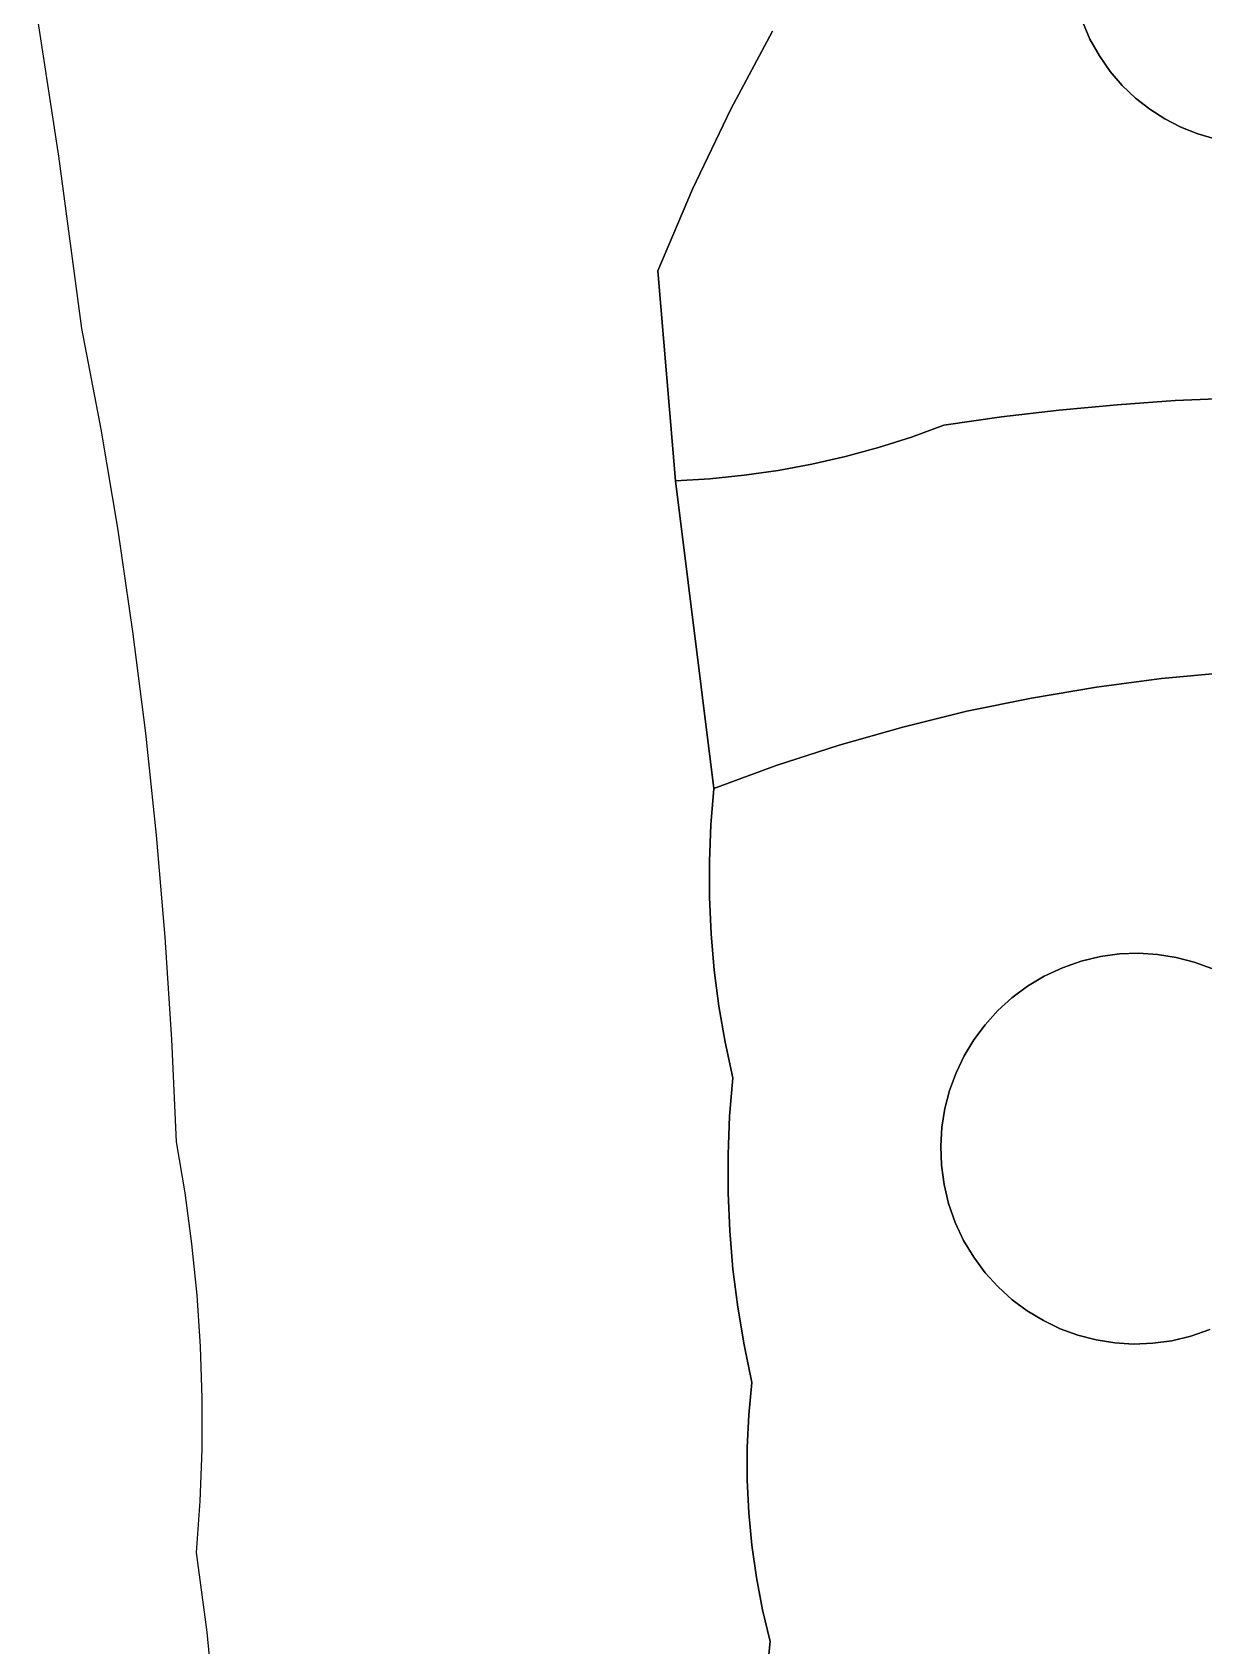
# Model space of a CAD drawing. Header units: inches. Extents: x 36.3 to 71.4, y 17.4 to 61.7.
# Drawn here: x 43.237 to 45.377, y 33.699 to 36.645 of the extents above; entities that cross this region are included whole.
import ezdxf

# ---------------------------------------------------------------- set-up
doc = ezdxf.new("R2010")
doc.units = ezdxf.units.IN
doc.layers.add('SURFACES_FOR_SKETCHUP', color=7, linetype='Continuous')

msp = doc.modelspace()

# ---------------------------------------------------------------- linework, layer by layer
at = {"layer": 'SURFACES_FOR_SKETCHUP'}
for points, invisible_edges in [([(43.2371, 36.7326), (43.2848, 36.4189), (44.2191, 37.1251)], 10), ([(44.2191, 37.1251), (43.2848, 36.4189), (44.4432, 36.3588)], 11), ([(44.5129, 36.5047), (44.5891, 36.6472), (44.2191, 37.1251)], 10), ([(44.4432, 36.3588), (44.5129, 36.5047), (44.2191, 37.1251)], 10), ([(45.3245, 37.09), (45.1519, 36.8934), (45.1689, 36.6323)], 11), ([(45.7822, 36.9344), (45.3245, 37.09), (45.1689, 36.6323)], 11), ([(45.1689, 36.6323), (45.6266, 36.4768), (45.7822, 36.9344)], 11), ([(45.1519, 36.8934), (45.1429, 36.8619), (45.1689, 36.6323)], 10), ([(45.1551, 36.6645), (45.1689, 36.6323), (45.1429, 36.8619)], 10), ([(45.1551, 36.6645), (44.5891, 36.6472), (45.1689, 36.6323)], 3), ([(44.5129, 36.5047), (45.186, 36.6018), (44.5891, 36.6472)], 3), ([(45.1689, 36.6323), (44.5891, 36.6472), (45.186, 36.6018)], 3), ([(45.1689, 36.6323), (45.186, 36.6018), (45.335, 36.4718)], 10), ([(45.3656, 36.4598), (45.1689, 36.6323), (45.335, 36.4718)], 3), ([(45.1689, 36.6323), (45.3656, 36.4598), (45.6266, 36.4768)], 11), ([(45.186, 36.6018), (44.5129, 36.5047), (45.2056, 36.5736)], 3), ([(45.3058, 36.4867), (45.186, 36.6018), (45.278, 36.5044)], 3), ([(45.335, 36.4718), (45.186, 36.6018), (45.3058, 36.4867)], 3), ([(45.186, 36.6018), (45.2056, 36.5736), (45.278, 36.5044)], 10), ([(44.9018, 35.9274), (45.2056, 36.5736), (44.5129, 36.5047)], 11), ([(45.0071, 35.9425), (45.2056, 36.5736), (44.9018, 35.9274)], 3), ([(45.2056, 36.5736), (45.0071, 35.9425), (45.2276, 36.5479)], 3), ([(45.2518, 36.5249), (45.278, 36.5044), (45.2056, 36.5736)], 10), ([(45.2056, 36.5736), (45.2276, 36.5479), (45.2518, 36.5249)], 8), ([(45.2276, 36.5479), (45.0071, 35.9425), (45.2518, 36.5249)], 3), ([(45.1127, 35.955), (45.2518, 36.5249), (45.0071, 35.9425)], 3), ([(45.2518, 36.5249), (45.1127, 35.955), (45.278, 36.5044)], 3), ([(44.5129, 36.5047), (44.4432, 36.3588), (44.9018, 35.9274)], 10), ([(45.278, 36.5044), (45.1127, 35.955), (45.3058, 36.4867)], 3), ([(45.2185, 35.9649), (45.3058, 36.4867), (45.1127, 35.955)], 3), ([(45.3058, 36.4867), (45.2185, 35.9649), (45.335, 36.4718)], 3), ([(45.3244, 35.9723), (45.335, 36.4718), (45.2185, 35.9649)], 3), ([(45.335, 36.4718), (45.3244, 35.9723), (45.3656, 36.4598)], 3), ([(45.3656, 36.4598), (45.3244, 35.9723), (45.3971, 36.4507)], 3), ([(45.4304, 35.9771), (45.3971, 36.4507), (45.3244, 35.9723)], 3), ([(45.3656, 36.4598), (45.3971, 36.4507), (45.6266, 36.4768)], 10), ([(44.4432, 36.3588), (43.2848, 36.4189), (44.3799, 36.2096)], 3), ([(43.3271, 36.1043), (44.3799, 36.2096), (43.2848, 36.4189)], 3), ([(44.4432, 36.3588), (44.3799, 36.2096), (44.7827, 35.8868)], 10), ([(44.7827, 35.8868), (44.8426, 35.9058), (44.4432, 36.3588)], 10), ([(44.8426, 35.9058), (44.9018, 35.9274), (44.4432, 36.3588)], 10), ([(43.362, 35.9203), (44.3799, 36.2096), (43.3271, 36.1043)], 3), ([(44.3799, 36.2096), (43.362, 35.9203), (44.4116, 35.8259)], 3), ([(44.7221, 35.8703), (44.7827, 35.8868), (44.3799, 36.2096)], 10), ([(44.6609, 35.8563), (44.7221, 35.8703), (44.3799, 36.2096)], 10), ([(44.4744, 35.8297), (44.537, 35.836), (44.3799, 36.2096)], 10), ([(44.4116, 35.8259), (44.4744, 35.8297), (44.3799, 36.2096)], 2), ([(44.5991, 35.8449), (44.3799, 36.2096), (44.537, 35.836)], 3), ([(44.5991, 35.8449), (44.6609, 35.8563), (44.3799, 36.2096)], 10), ([(45.3244, 35.9723), (45.4194, 35.4757), (45.4304, 35.9771)], 3), ([(45.0071, 35.9425), (45.1806, 35.4491), (45.1127, 35.955)], 3), ([(45.1127, 35.955), (45.1806, 35.4491), (45.2185, 35.9649)], 3), ([(45.2998, 35.4646), (45.2185, 35.9649), (45.1806, 35.4491)], 3), ([(45.2185, 35.9649), (45.2998, 35.4646), (45.3244, 35.9723)], 3), ([(45.4194, 35.4757), (45.3244, 35.9723), (45.2998, 35.4646)], 3), ([(43.3931, 35.7358), (44.4116, 35.8259), (43.362, 35.9203)], 3), ([(44.8426, 35.9058), (45.062, 35.4292), (44.9018, 35.9274)], 3), ([(45.0071, 35.9425), (44.9018, 35.9274), (45.062, 35.4292)], 10), ([(45.1806, 35.4491), (45.0071, 35.9425), (45.062, 35.4292)], 3), ([(44.7827, 35.8868), (44.944, 35.405), (44.8426, 35.9058)], 3), ([(45.062, 35.4292), (44.8426, 35.9058), (44.944, 35.405)], 3), ([(44.6609, 35.8563), (44.8269, 35.3763), (44.7221, 35.8703)], 3), ([(44.7221, 35.8703), (44.8269, 35.3763), (44.7827, 35.8868)], 3), ([(44.944, 35.405), (44.7827, 35.8868), (44.8269, 35.3763)], 3), ([(44.4744, 35.8297), (44.5957, 35.3059), (44.537, 35.836)], 3), ([(44.537, 35.836), (44.7108, 35.3433), (44.5991, 35.8449)], 3), ([(44.7108, 35.3433), (44.537, 35.836), (44.5957, 35.3059)], 3), ([(44.5991, 35.8449), (44.7108, 35.3433), (44.6609, 35.8563)], 3), ([(44.8269, 35.3763), (44.6609, 35.8563), (44.7108, 35.3433)], 3), ([(43.4204, 35.5507), (44.4116, 35.8259), (43.3931, 35.7358)], 3), ([(43.4439, 35.365), (44.4116, 35.8259), (43.4204, 35.5507)], 3), ([(44.4116, 35.8259), (43.4439, 35.365), (44.4818, 35.2641)], 3), ([(44.4116, 35.8259), (44.5957, 35.3059), (44.4744, 35.8297)], 3), ([(44.4116, 35.8259), (44.4818, 35.2641), (44.5957, 35.3059)], 8), ([(45.1806, 35.4491), (45.062, 35.4292), (45.1878, 34.9572)], 10), ([(45.2998, 35.4646), (45.1806, 35.4491), (45.2576, 34.9632)], 10), ([(45.1878, 34.9572), (45.2228, 34.962), (45.1806, 35.4491)], 10), ([(45.2228, 34.962), (45.2576, 34.9632), (45.1806, 35.4491)], 10), ([(45.2576, 34.9632), (45.2922, 34.9611), (45.2998, 35.4646)], 10), ([(45.2922, 34.9611), (45.3262, 34.9556), (45.2998, 35.4646)], 10), ([(45.4194, 35.4757), (45.2998, 35.4646), (45.3262, 34.9556)], 10), ([(45.3262, 34.9556), (45.3594, 34.947), (45.4194, 35.4757)], 10), ([(45.3594, 34.947), (45.3915, 34.9352), (45.4194, 35.4757)], 10), ([(45.062, 35.4292), (44.944, 35.405), (45.1185, 34.9368)], 10), ([(45.1185, 34.9368), (45.1529, 34.9488), (45.062, 35.4292)], 10), ([(45.1529, 34.9488), (45.1878, 34.9572), (45.062, 35.4292)], 10), ([(44.944, 35.405), (44.8269, 35.3763), (45.0854, 34.9213)], 10), ([(45.0854, 34.9213), (45.1185, 34.9368), (44.944, 35.405)], 10), ([(43.4635, 35.179), (44.4818, 35.2641), (43.4439, 35.365)], 3), ([(44.7108, 35.3433), (45.0263, 34.8819), (44.8269, 35.3763)], 3), ([(45.0546, 34.9029), (45.0854, 34.9213), (44.8269, 35.3763)], 10), ([(45.0546, 34.9029), (44.8269, 35.3763), (45.0263, 34.8819)], 3), ([(44.474, 35.0648), (45.0004, 34.8584), (44.7108, 35.3433)], 11), ([(44.5957, 35.3059), (44.474, 35.0648), (44.7108, 35.3433)], 3), ([(45.0263, 34.8819), (44.7108, 35.3433), (45.0004, 34.8584)], 3), ([(44.4764, 35.1977), (44.4738, 35.1313), (44.5957, 35.3059)], 10), ([(44.474, 35.0648), (44.5957, 35.3059), (44.4738, 35.1313)], 3), ([(44.4818, 35.2641), (44.4764, 35.1977), (44.5957, 35.3059)], 2), ([(44.4818, 35.2641), (43.4635, 35.179), (44.4764, 35.1977)], 3), ([(44.4764, 35.1977), (43.4635, 35.179), (44.4738, 35.1313)], 3), ([(43.4794, 34.9926), (44.4738, 35.1313), (43.4635, 35.179)], 3), ([(44.4738, 35.1313), (43.4794, 34.9926), (44.474, 35.0648)], 3), ([(44.474, 35.0648), (43.4794, 34.9926), (44.4769, 34.9984)], 3), ([(44.4769, 34.9984), (45.0004, 34.8584), (44.474, 35.0648)], 3), ([(43.4915, 34.8058), (44.4769, 34.9984), (43.4794, 34.9926)], 3), ([(44.4769, 34.9984), (43.4915, 34.8058), (44.4826, 34.9322)], 3), ([(44.4826, 34.9322), (44.9772, 34.8327), (44.4769, 34.9984)], 3), ([(45.0004, 34.8584), (44.4769, 34.9984), (44.9772, 34.8327)], 3), ([(45.1529, 34.9488), (45.1185, 34.9368), (45.3594, 34.947)], 10), ([(45.3915, 34.9352), (45.3594, 34.947), (45.1185, 34.9368)], 10), ([(45.3262, 34.9556), (45.2922, 34.9611), (45.1529, 34.9488)], 10), ([(45.1529, 34.9488), (45.2922, 34.9611), (45.1878, 34.9572)], 3), ([(45.3594, 34.947), (45.3262, 34.9556), (45.1529, 34.9488)], 10), ([(45.2576, 34.9632), (45.1878, 34.9572), (45.2922, 34.9611)], 3), ([(45.2576, 34.9632), (45.2228, 34.962), (45.1878, 34.9572)], 8), ([(44.4826, 34.9322), (43.4915, 34.8058), (44.4911, 34.8663)], 3), ([(44.4911, 34.8663), (44.9567, 34.8051), (44.4826, 34.9322)], 3), ([(44.9772, 34.8327), (44.4826, 34.9322), (44.9567, 34.8051)], 3), ([(45.1185, 34.9368), (44.9243, 34.7448), (44.9227, 34.4717)], 11), ([(45.5835, 34.741), (45.1185, 34.9368), (44.9227, 34.4717)], 11), ([(44.9243, 34.7448), (45.1185, 34.9368), (44.939, 34.7757)], 3), ([(45.1185, 34.9368), (45.0854, 34.9213), (44.939, 34.7757)], 10), ([(44.939, 34.7757), (45.0854, 34.9213), (44.9567, 34.8051)], 3), ([(44.9567, 34.8051), (45.0854, 34.9213), (44.9772, 34.8327)], 3), ([(45.0854, 34.9213), (45.0546, 34.9029), (44.9772, 34.8327)], 10), ([(45.5835, 34.741), (45.3915, 34.9352), (45.1185, 34.9368)], 11), ([(45.0004, 34.8584), (44.9772, 34.8327), (45.0546, 34.9029)], 10), ([(45.0546, 34.9029), (45.0263, 34.8819), (45.0004, 34.8584)], 8), ([(44.4911, 34.8663), (43.4915, 34.8058), (44.5024, 34.8008)], 3), ([(44.5024, 34.8008), (44.939, 34.7757), (44.4911, 34.8663)], 3), ([(44.9567, 34.8051), (44.4911, 34.8663), (44.939, 34.7757)], 3), ([(43.4997, 34.6188), (44.5024, 34.8008), (43.4915, 34.8058)], 3), ([(44.5024, 34.8008), (43.4997, 34.6188), (44.5107, 34.6658)], 11), ([(44.5107, 34.6658), (44.5164, 34.7356), (44.5024, 34.8008)], 8), ([(44.5164, 34.7356), (44.9243, 34.7448), (44.5024, 34.8008)], 3), ([(44.939, 34.7757), (44.5024, 34.8008), (44.9243, 34.7448)], 3), ([(44.9243, 34.7448), (44.5164, 34.7356), (44.9125, 34.7127)], 3), ([(44.9243, 34.7448), (44.9125, 34.7127), (44.9227, 34.4717)], 10), ([(44.9227, 34.4717), (45.1146, 34.2775), (45.5835, 34.741)], 11), ([(45.5819, 34.4679), (45.5835, 34.741), (45.1146, 34.2775)], 11), ([(44.5107, 34.6658), (44.8984, 34.6455), (44.5164, 34.7356)], 3), ([(44.9125, 34.7127), (44.5164, 34.7356), (44.9038, 34.6795)], 3), ([(44.9038, 34.6795), (44.5164, 34.7356), (44.8984, 34.6455)], 3), ([(44.9125, 34.7127), (44.9038, 34.6795), (44.9106, 34.5062)], 10), ([(44.9106, 34.5062), (44.9227, 34.4717), (44.9125, 34.7127)], 10), ([(43.5155, 34.5258), (44.5107, 34.6658), (43.4997, 34.6188)], 3), ([(44.5107, 34.6658), (43.5155, 34.5258), (44.508, 34.5958)], 3), ([(44.508, 34.5958), (44.8962, 34.6109), (44.5107, 34.6658)], 3), ([(44.8984, 34.6455), (44.5107, 34.6658), (44.8962, 34.6109)], 3), ([(44.9038, 34.6795), (44.8984, 34.6455), (44.9106, 34.5062)], 10), ([(44.8962, 34.6109), (44.9023, 34.5411), (44.8984, 34.6455)], 3), ([(44.9106, 34.5062), (44.8984, 34.6455), (44.9023, 34.5411)], 3), ([(44.508, 34.5958), (43.5155, 34.5258), (44.5081, 34.5259)], 3), ([(44.8962, 34.6109), (44.508, 34.5958), (44.8975, 34.5761)], 3), ([(44.5081, 34.5259), (44.8975, 34.5761), (44.508, 34.5958)], 3), ([(44.8962, 34.6109), (44.8975, 34.5761), (44.9023, 34.5411)], 8), ([(44.8975, 34.5761), (44.5081, 34.5259), (44.9023, 34.5411)], 3), ([(44.511, 34.4561), (44.9023, 34.5411), (44.5081, 34.5259)], 3), ([(44.9023, 34.5411), (44.511, 34.4561), (44.9106, 34.5062)], 3), ([(43.5281, 34.4325), (44.5081, 34.5259), (43.5155, 34.5258)], 3), ([(44.5081, 34.5259), (43.5281, 34.4325), (44.511, 34.4561)], 3), ([(44.5168, 34.3864), (44.9106, 34.5062), (44.511, 34.4561)], 3), ([(44.9106, 34.5062), (44.5168, 34.3864), (44.9227, 34.4717)], 3), ([(43.5375, 34.3389), (44.511, 34.4561), (43.5281, 34.4325)], 3), ([(44.511, 34.4561), (43.5375, 34.3389), (44.5168, 34.3864)], 3), ([(44.5255, 34.317), (44.9227, 34.4717), (44.5168, 34.3864)], 3), ([(44.9227, 34.4717), (44.5255, 34.317), (44.9381, 34.4387)], 3), ([(44.9227, 34.4717), (44.9381, 34.4387), (45.0838, 34.2923)], 10), ([(45.1146, 34.2775), (44.9227, 34.4717), (45.0838, 34.2923)], 3), ([(45.3877, 34.276), (45.5819, 34.4679), (45.1146, 34.2775)], 11), ([(44.537, 34.248), (44.9381, 34.4387), (44.5255, 34.317)], 3), ([(44.9381, 34.4387), (44.537, 34.248), (44.9565, 34.4079)], 3), ([(45.0544, 34.31), (44.9381, 34.4387), (45.0267, 34.3305)], 3), ([(45.0838, 34.2923), (44.9381, 34.4387), (45.0544, 34.31)], 3), ([(44.9381, 34.4387), (44.9565, 34.4079), (45.0267, 34.3305)], 10), ([(43.5437, 34.245), (44.5168, 34.3864), (43.5375, 34.3389)], 3), ([(44.5168, 34.3864), (43.5437, 34.245), (44.5255, 34.317)], 3), ([(44.5513, 34.1794), (44.9565, 34.4079), (44.537, 34.248)], 3), ([(44.9565, 34.4079), (44.5513, 34.1794), (44.9776, 34.3795)], 3), ([(45.001, 34.3537), (45.0267, 34.3305), (44.9565, 34.4079)], 10), ([(44.9565, 34.4079), (44.9776, 34.3795), (45.001, 34.3537)], 8), ([(44.9776, 34.3795), (44.5513, 34.1794), (45.001, 34.3537)], 3), ([(44.5428, 34.0603), (45.0267, 34.3305), (44.5456, 34.1199)], 3), ([(45.0267, 34.3305), (44.5428, 34.0603), (45.0544, 34.31)], 3), ([(44.5456, 34.1199), (45.0267, 34.3305), (44.5513, 34.1794)], 3), ([(45.001, 34.3537), (44.5513, 34.1794), (45.0267, 34.3305)], 3), ([(43.5467, 34.1509), (44.5255, 34.317), (43.5437, 34.245)], 3), ([(44.5255, 34.317), (43.5467, 34.1509), (44.537, 34.248)], 3), ([(44.5428, 34.0007), (45.0544, 34.31), (44.5428, 34.0603)], 3), ([(45.0544, 34.31), (44.5428, 34.0007), (45.0838, 34.2923)], 3), ([(44.5456, 33.9412), (45.0838, 34.2923), (44.5428, 34.0007)], 3), ([(44.5512, 33.8819), (45.0838, 34.2923), (44.5456, 33.9412)], 3), ([(45.0838, 34.2923), (44.5512, 33.8819), (45.1146, 34.2775)], 3), ([(44.5596, 33.8229), (45.1146, 34.2775), (44.5512, 33.8819)], 3), ([(44.5709, 33.7643), (45.1146, 34.2775), (44.5596, 33.8229)], 3), ([(45.1146, 34.2775), (44.5709, 33.7643), (45.1468, 34.2658)], 3), ([(45.1146, 34.2775), (45.1468, 34.2658), (45.3877, 34.276)], 10), ([(45.3532, 34.2639), (45.3877, 34.276), (45.1468, 34.2658)], 10), ([(45.3877, 34.276), (45.3532, 34.2639), (45.8025, 33.7843)], 10), ([(44.537, 34.248), (43.5467, 34.1509), (44.5456, 34.1199)], 11), ([(44.5456, 34.1199), (44.5513, 34.1794), (44.537, 34.248)], 8), ([(44.5849, 33.7062), (45.1468, 34.2658), (44.5709, 33.7643)], 3), ([(45.1468, 34.2658), (44.5849, 33.7062), (45.18, 34.2571)], 3), ([(45.0544, 33.3216), (45.18, 34.2571), (44.5849, 33.7062)], 11), ([(45.214, 34.2517), (45.18, 34.2571), (45.0544, 33.3216)], 10), ([(45.2485, 34.2495), (45.214, 34.2517), (45.0544, 33.3216)], 10), ([(45.0544, 33.3216), (45.6974, 33.5232), (45.2485, 34.2495)], 10), ([(45.1468, 34.2658), (45.18, 34.2571), (45.3532, 34.2639)], 10), ([(45.18, 34.2571), (45.214, 34.2517), (45.3532, 34.2639)], 10), ([(45.3532, 34.2639), (45.214, 34.2517), (45.3184, 34.2555)], 3), ([(45.2485, 34.2495), (45.3184, 34.2555), (45.214, 34.2517)], 3), ([(45.2485, 34.2495), (45.2834, 34.2508), (45.3184, 34.2555)], 8), ([(45.2834, 34.2508), (45.2485, 34.2495), (45.6974, 33.5232)], 10), ([(45.3184, 34.2555), (45.2834, 34.2508), (45.8025, 33.7843)], 10), ([(45.6974, 33.5232), (45.8025, 33.7843), (45.2834, 34.2508)], 10), ([(45.3532, 34.2639), (45.3184, 34.2555), (45.8025, 33.7843)], 10), ([(43.5465, 34.0568), (44.5428, 34.0603), (43.5467, 34.1509)], 3), ([(44.5456, 34.1199), (43.5467, 34.1509), (44.5428, 34.0603)], 3), ([(43.5431, 33.9627), (44.5428, 34.0007), (43.5465, 34.0568)], 3), ([(44.5428, 34.0603), (43.5465, 34.0568), (44.5428, 34.0007)], 3), ([(44.5428, 34.0007), (43.5431, 33.9627), (44.5456, 33.9412)], 3), ([(43.5365, 33.8687), (44.5456, 33.9412), (43.5431, 33.9627)], 3), ([(44.5456, 33.9412), (43.5365, 33.8687), (44.5512, 33.8819)], 3), ([(43.5558, 33.723), (44.5512, 33.8819), (43.5365, 33.8687)], 3), ([(44.5512, 33.8819), (43.5558, 33.723), (44.5596, 33.8229)], 3), ([(44.5596, 33.8229), (43.5558, 33.723), (44.5709, 33.7643)], 3), ([(43.5696, 33.5769), (44.5709, 33.7643), (43.5558, 33.723)], 3), ([(44.5709, 33.7643), (43.5696, 33.5769), (44.577, 33.6281)], 11), ([(44.577, 33.6281), (44.5849, 33.7062), (44.5709, 33.7643)], 8), ([(44.5849, 33.7062), (44.577, 33.6281), (45.0544, 33.3216)], 10)]:
    msp.add_3dface(points, dxfattribs=dict(at, invisible_edges=invisible_edges))

doc.saveas('drawing.dxf')
